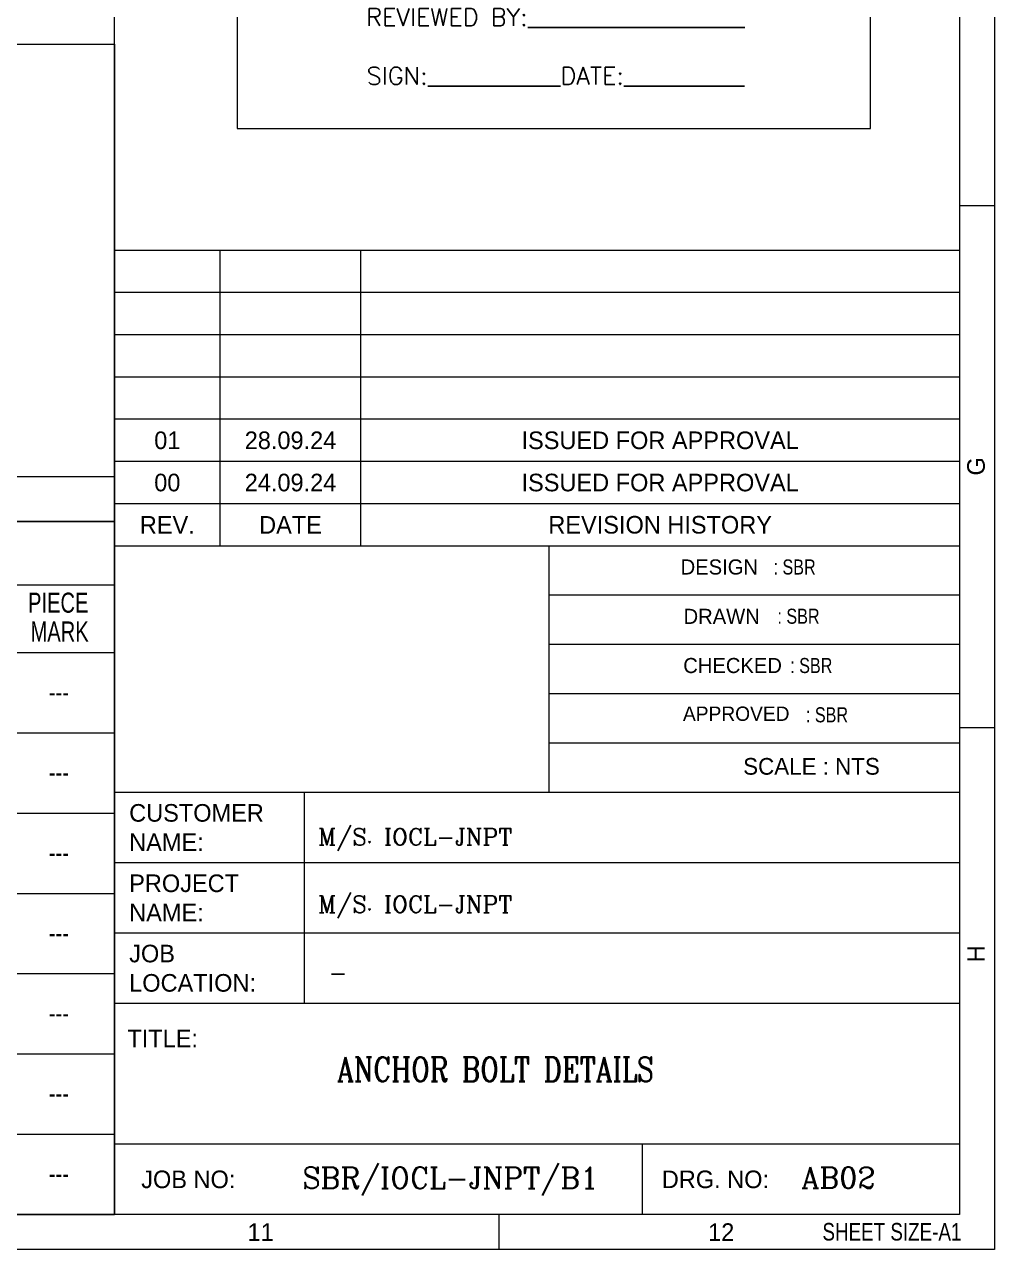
# Model space of a CAD drawing. Header units: feet. Extents: x -874657 to -867941, y -373275 to -356294.
# Drawn here: x -869042 to -867941, y -361038 to -359646 of the extents above; entities that cross this region are included whole.
import ezdxf
from ezdxf.enums import TextEntityAlignment as Align

# ---------------------------------------------------------------- set-up
doc = ezdxf.new("R2010")
doc.units = ezdxf.units.FT
doc.header["$LTSCALE"] = 1350
doc.header["$MEASUREMENT"] = 0
doc.layers.get('0').update_dxf_attribs({"lineweight": 0})
for name, color, linetype, lineweight in [('5', 3, 'Continuous', 25), ('FRAME 050', 1, 'Continuous', 0), ('FRAME TEXT', 4, 'Continuous', 0), ('FRAME TXT', 3, 'Continuous', 0)]:
    doc.layers.add(name, color=color, linetype=linetype, lineweight=lineweight)
doc.styles.add('RC', font='ROMANC.SHX')
doc.styles.add('ROMANC', font='ROMANC.shx', dxfattribs={"width": 0.9})
doc.styles.add('RomanD', font='CENTAUR.TTF')
doc.styles.add('RomanS', font='')
doc.styles.add('RomanS1', font='romans.shx')
doc.styles.get('RomanS').set_extended_font_data('AR CENA')

# ---------------------------------------------------------------- blocks, each defined once
blk = doc.blocks.new('SSQQ')
for p, q in [((1489789.41, -272937.35), (1489794.41, -272937.35)), ((1489789.41, -273011.6), (1489794.41, -273011.6)), ((1489723.91, -273080.85), (1489723.91, -273085.85))]:
    blk.add_line(p, q)
for points in [[(1489794.41, -273085.85), (1488953.41, -273085.85), (1488953.41, -272491.85), (1489794.41, -272491.85)], [(1489789.41, -273080.85), (1488958.41, -273080.85), (1488958.41, -272496.85), (1489789.41, -272496.85)]]:
    blk.add_lwpolyline(points, close=True)
at = {"style": 'RomanS'}
for s, p in [('G', (1489793.03, -272975.75)), ('H', (1489793.03, -273045))]:
    blk.add_text(s, height=2.5, rotation=90, dxfattribs=at).set_placement(p)
for s, p in [('11', (1489688.19, -273084.62)), ('12', (1489753.69, -273084.62))]:
    blk.add_text(s, height=2.5, dxfattribs=at).set_placement(p)
at = {"style": 'RomanS', "width": 0.8}
blk.add_text('SHEET SIZE-A1', height=2.5, dxfattribs=at).set_placement((1489769.94, -273084.57))
blk = doc.blocks.new('APPROVAL')
at = {"layer": 'FRAME 050'}
for points in [[(-45, 0), (45, 0), (45, 60), (-45, 60)], [(25.72, 30.55), (29.72, 30.55), (29.72, 33.05), (25.72, 33.05)], [(25.72, 26.37), (29.72, 26.37), (29.72, 28.87), (25.72, 28.87)], [(25.72, 22.23), (29.72, 22.23), (29.72, 24.73), (25.72, 24.73)]]:
    blk.add_lwpolyline(points, close=True, dxfattribs=at)
at = {"insert": (-32.11, 33.02), "char_height": 2.5, "attachment_point": 1, "style": 'RomanS1'}
blk.add_mtext('APPROVED AS DRAWN\\PAPPROVED WITH COMMENTS\\PRE-APPROVAL REQUIRED', dxfattribs=at)
at = {"layer": 'FRAME TXT', "attachment_point": 2}
for s, insert, char_height, style in [('{\\LISSUED FOR APPROVAL}', (0.25, 56.34), 3, 'RomanD'), ('THIS DRAWING IS ISSUED FOR APPROVAL\\PAND STRICTLY SHALL NOT BE USED FOR\\PCONSTRUCTION UNDER ANY CIRCUMSTANCES', (0.25, 48.89), 2.5, 'RomanS1'), ('REVIEWED BY:__________________\\P\\PSIGN:___________DATE:__________', (0.25, 17.06), 2.5, 'RomanS1')]:
    blk.add_mtext(s, dxfattribs=dict(at, insert=insert, char_height=char_height, style=style))
blk = doc.blocks.new('A$Cb54ddd13')
at = {"color": 3, "lineweight": 0}
for p, q in [((174981.6, 27992.4), (193501.2, 27992.4)), ((148248.4, 25552.6), (193501.2, 25552.6)), ((148248.4, 22949.3), (193501.2, 22949.3)), ((148248.4, 19863.9), (193501.2, 19863.9)), ((148248.4, 16778.5), (193501.2, 16778.5)), ((148248.4, 13693.1), (193501.2, 13693.1)), ((148248.4, 10607.7), (193501.2, 10607.7)), ((148248.4, 7522.3), (193501.2, 7522.3)), ((148248.4, 4436.9), (193501.2, 4436.9)), ((148248.4, 1351.5), (193501.2, 1351.5))]:
    blk.add_line(p, q, dxfattribs=at)
at = {"lineweight": 0}
for points in [[(174981.6, 46347.1), (193501.2, 46347.1), (193501.2, 27992.4), (174981.6, 27992.4)], [(174981.6, 27992.4), (193501.2, 27992.4), (193501.2, 29706.5), (174981.6, 29706.5)]]:
    blk.add_lwpolyline(points, close=True, dxfattribs=at)
blk.add_lwpolyline([(148248.4, 1351.5), (148248.4, 27992.4), (193501.2, 27992.4), (193501.2, 1351.5)], dxfattribs=at)
at = {"layer": 'FRAME 050'}
for p, q in [((193501.2, 1351.5), (193501.2, 159401.4)), ((193501.2, 38428.3), (225977.2, 38428.3)), ((197560.7, 27061.7), (197560.7, 38428.3)), ((202973.4, 27061.7), (202973.4, 38428.3)), ((193501.2, 36804.5), (225977.2, 36804.5)), ((193501.2, 35180.7), (225977.2, 35180.7)), ((193501.2, 33556.9), (225977.2, 33556.9)), ((193501.2, 31933.1), (225977.2, 31933.1)), ((193501.2, 30309.3), (225977.2, 30309.3)), ((193501.2, 28685.5), (225977.2, 28685.5)), ((193501.2, 27061.7), (225977.2, 27061.7)), ((210210.5, 17589.5), (210210.5, 27061.7)), ((210210.5, 25167.3), (225977.2, 25167.3)), ((210210.5, 23272.8), (225977.2, 23272.8)), ((210210.5, 21378.4), (225977.2, 21378.4)), ((210210.5, 19484), (225977.2, 19484)), ((193501.2, 17589.5), (225977.2, 17589.5)), ((200808.3, 9470.5), (200808.3, 17589.5)), ((193501.2, 14883.2), (225977.2, 14883.2)), ((193501.2, 12176.9), (225977.2, 12176.9)), ((193501.2, 9470.5), (225977.2, 9470.5)), ((193501.2, 4057.9), (225977.2, 4057.9)), ((213798.7, 1351.5), (213798.7, 4057.9))]:
    blk.add_line(p, q, dxfattribs=at)
for name, p, xscale, yscale, zscale in [('SSQQ', (-402475497.9, 73817193.4), 270.3076498061749, 270.3076498061749, 270.3076498061749), ('APPROVAL', (210389, 43104.7), 270.6333216734114, 270.6333216734114, 270.6333216734114)]:
    blk.add_blockref(name, p, dxfattribs=dict(xscale=xscale, yscale=yscale, zscale=zscale))
at = {"color": 4, "lineweight": 0, "style": 'RomanD', "width": 0.75}
for s, p in [('PIECE ', (191444.6, 24484.3)), (' MARK', (191283.3, 23376.2))]:
    blk.add_text(s, height=771.35, dxfattribs=at).set_placement(p, align=Align.CENTER)
at = {"color": 3, "lineweight": 0, "style": 'RomanD', "width": 0.75}
for p in [(191365.3, 21433.6), (191365.3, 18348.2), (191365.3, 15262.8), (191365.3, 12177.4), (191365.3, 9092), (191365.3, 6006.7), (191365.3, 2921.3)]:
    blk.add_text('---', height=771.35, dxfattribs=at).set_placement(p, align=Align.MIDDLE)
at = {"color": 3, "attachment_point": 7, "style": 'RC'}
for s, insert, char_height, width in [('M/S. IOCL-JNPT', (201329.3, 15324.3), 649.359, 24306.528), ('M/S. IOCL-JNPT', (201329.3, 12734.2), 649.359, 24306.528), ('- ', (201734.7, 10304.9), 649.36, 24306.528), ('SBR/IOCL-JNPT/B1', (200719.4, 2077.3), 811.698, 5152.202), ('AB02', (219900.2, 2352.8), 811.7, 10071.671)]:
    blk.add_mtext(s, dxfattribs=dict(at, insert=insert, char_height=char_height, width=width))
at = {"layer": '5', "color": 3, "style": 'ROMANC', "width": 0.8}
blk.add_text('ANCHOR BOLT DETAILS', height=944.463, dxfattribs=at).set_placement((208144.8, 6928.9), align=Align.MIDDLE)
at = {"layer": 'FRAME TEXT', "style": 'RomanS'}
for s, insert, char_height, attachment_point in [('01', (195530.9, 31109.1), 676.58, 5), ('28.09.24', (200267, 31109.1), 676.58, 5), ('ISSUED FOR APPROVAL', (214475.3, 31109.1), 676.583, 5), ('00', (195530.9, 29485.3), 676.58, 5), ('24.09.24', (200267, 29485.3), 676.58, 5), ('ISSUED FOR APPROVAL', (214475.3, 29485.3), 676.583, 5), ('REV.', (195530.9, 27861.5), 676.58, 5), ('DATE', (200267, 27861.5), 676.58, 5), ('REVISION HISTORY', (214475.3, 27861.5), 676.583, 5), ('DESIGN', (215262.6, 26239.2), 580.09, 4), ('{\\W0.8;: SBR}', (218832.6, 26239.2), 580.086, 4), ('DRAWN', (215376, 24344.8), 580.09, 4), ('{\\W0.8;: SBR}', (218983.6, 24344.8), 580.086, 4), ('CHECKED', (215363.3, 22450.3), 580.09, 4), ('{\\W0.8;: SBR}', (219475, 22450.3), 580.086, 4), ('APPROVED', (215352.7, 20597), 551.08, 4), ('{\\W0.8;: SBR}', (220077.7, 20555.9), 580.086, 4), ('SCALE : NTS', (220293.9, 18572.6), 642.754, 5), ('CUSTOMER\\PNAME:', (194065.1, 16224.3), 676.58, 4), ('PROJECT\\PNAME:', (194065.1, 13517.9), 676.58, 4), ('JOB\\PLOCATION:', (194065.1, 10811.6), 676.58, 4), ('TITLE:', (193994.9, 8117.4), 676.58, 4), ('JOB NO:', (194527.7, 2692.6), 676.58, 4), ('DRG. NO:', (214539.1, 2692.6), 676.58, 4)]:
    blk.add_mtext(s, dxfattribs=dict(at, insert=insert, char_height=char_height, attachment_point=attachment_point))

msp = doc.modelspace()

# ---------------------------------------------------------------- block references
at = {"color": 4, "linetype": 'Continuous', "xscale": 0.02954709151121422, "yscale": 0.02954709151121422, "zscale": 0.02954709151121422}
msp.add_blockref('A$Cb54ddd13', (-874657.4, -361038), dxfattribs=at)

doc.saveas('drawing.dxf')
